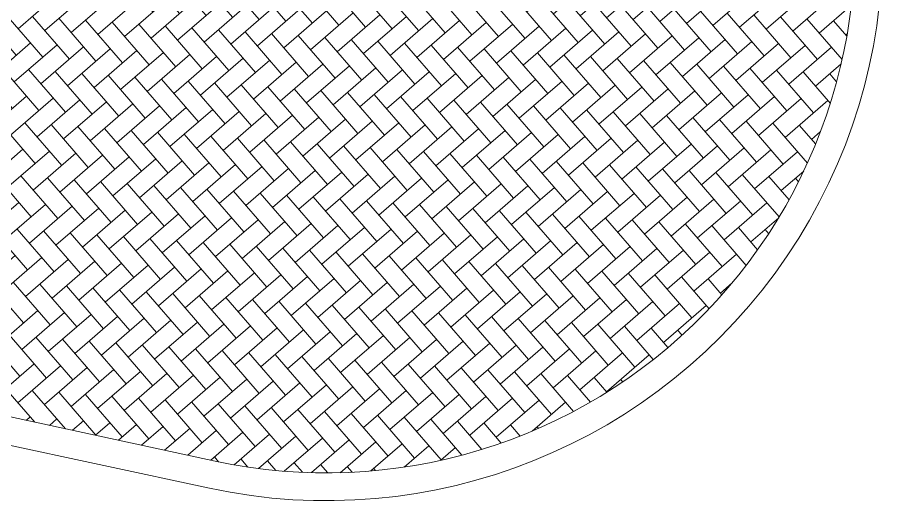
# Model space of a CAD drawing. Header units: metres. Extents: x 12093 to 20303, y 514 to 1412.
# Drawn here: x 19830.396 to 19835.063, y 669.948 to 672.554 of the extents above; entities that cross this region are included whole.
import ezdxf

# ---------------------------------------------------------------- set-up
doc = ezdxf.new("R2010")
doc.units = ezdxf.units.M
doc.layers.add('MANZANAS-ORIGINALES', color=147, linetype='Continuous', lineweight=9)
doc.layers.add('text.-piso', color=35, linetype='Continuous', lineweight=5)

msp = doc.modelspace()

# ---------------------------------------------------------------- hatches: boundary and pattern name
at = {"layer": 'text.-piso', "ltscale": 5}
h = msp.add_hatch(dxfattribs=at)
h.set_pattern_fill('AR-HBONE', color=256, scale=0.001, angle=85.8762252, style=0)
h.paths.add_polyline_path([(19834.8317, 673.6223), (19834.0339, 673.0839), (19833.4298, 673.9791), (19834.3747, 674.6168), (19833.8657, 675.3711), (19829.7876, 672.6192), (19826.666, 673.2908), (19826.2579, 671.2817), (19831.4632, 670.1618, 0.553328)])

# ---------------------------------------------------------------- linework, layer by layer
at = {"layer": 'MANZANAS-ORIGINALES'}
for p, q in [((19818.0023, 673.0578), (19831.4632, 670.1618)), ((19817.9707, 672.9112), (19831.4316, 670.0151))]:
    msp.add_line(p, q, dxfattribs=at)
for radius, end in [(3, 34.0124), (2.85, 13.686)]:
    msp.add_arc((19832.0627, 672.948), radius, 257.858, end, dxfattribs=at)

doc.saveas('drawing.dxf')
